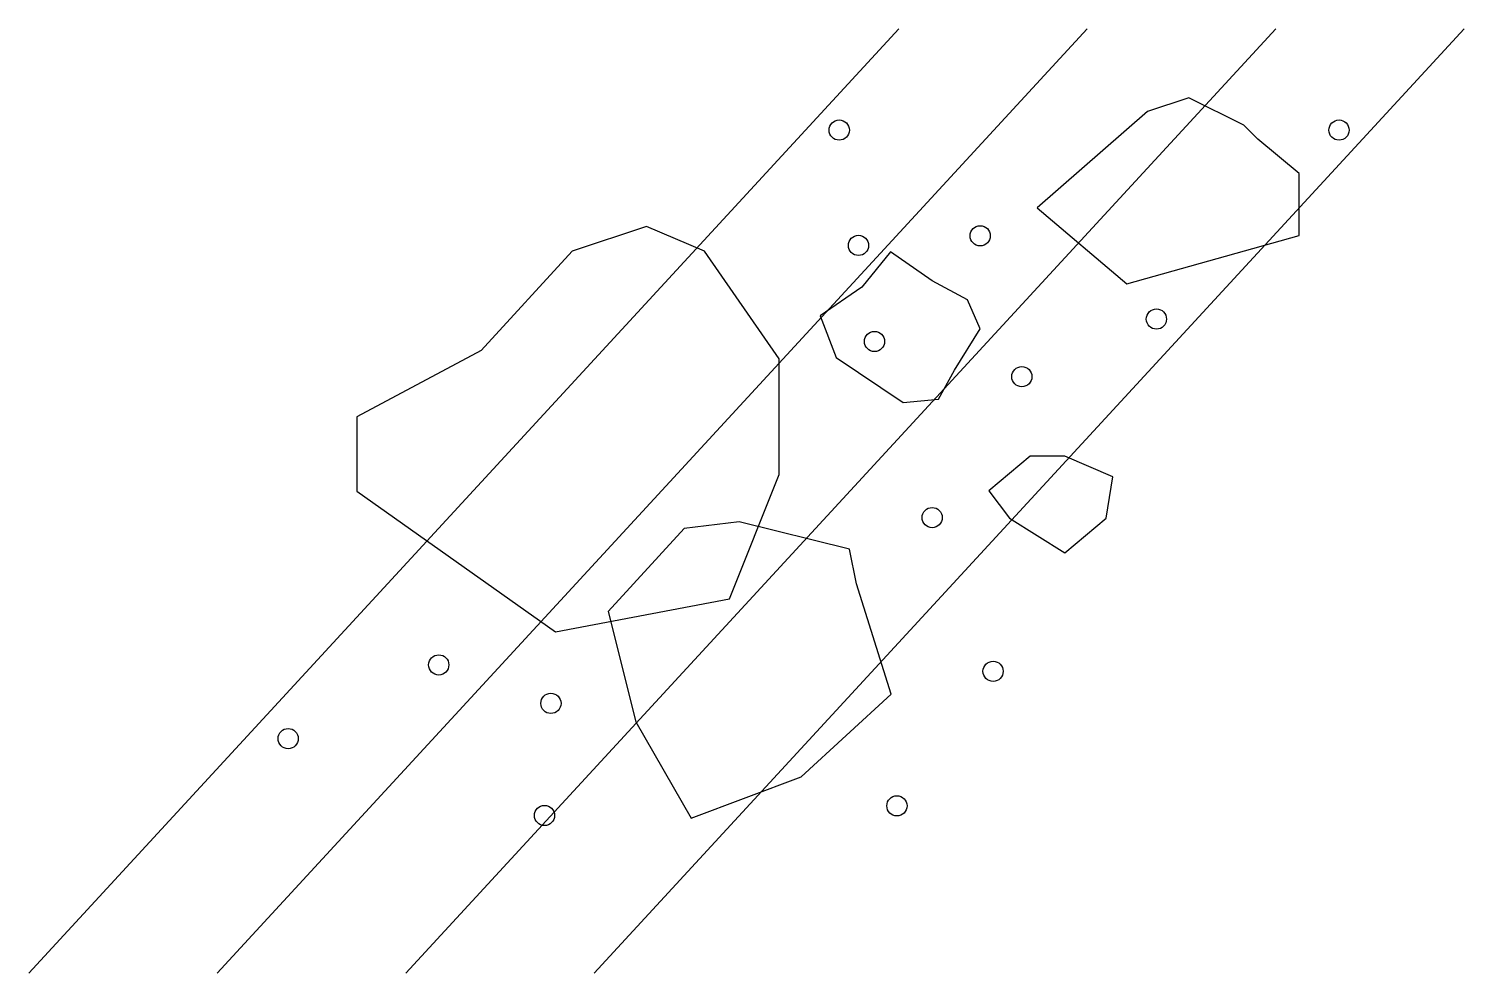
# Model space of a CAD drawing. Extents: x 9773.66 to 9775.99, y 6707.43 to 6708.97.
import ezdxf

# ---------------------------------------------------------------- set-up
doc = ezdxf.new("R2010")
doc.units = 0
doc.header["$LTSCALE"] = 400
doc.layers.add('1C', color=1, linetype='CONTINUOUS')

msp = doc.modelspace()

# ---------------------------------------------------------------- linework, layer by layer
at = {"layer": '1C', "color": 0}
for p, q in [((9775.0734, 6708.9671), (9773.6618, 6707.4344)), ((9775.3793, 6708.9671), (9773.9677, 6707.4344)), ((9775.6852, 6708.9671), (9774.2736, 6707.4344)), ((9775.991, 6708.9671), (9774.5795, 6707.4344))]:
    msp.add_line(p, q, dxfattribs=at)
for points in [[(9775.477, 6708.8329), (9775.2979, 6708.6762), (9775.4434, 6708.5532), (9775.7232, 6708.6315), (9775.7232, 6708.7322), (9775.656, 6708.7881), (9775.6336, 6708.8105), (9775.5441, 6708.8552)], [(9774.3958, 6708.4449), (9774.1944, 6708.3375), (9774.1944, 6708.2167), (9774.5167, 6707.9885), (9774.7987, 6708.0422), (9774.8793, 6708.2435), (9774.8793, 6708.4315), (9774.7584, 6708.606), (9774.6644, 6708.6463), (9774.5436, 6708.606)], [(9775.0133, 6708.5478), (9774.9457, 6708.501), (9774.9717, 6708.4335), (9775.0809, 6708.3608), (9775.138, 6708.366), (9775.164, 6708.4128), (9775.2056, 6708.4803), (9775.1848, 6708.5271), (9775.1276, 6708.5582), (9775.06, 6708.605)], [(9775.2867, 6708.2735), (9775.2196, 6708.2175), (9775.2531, 6708.1728), (9775.3427, 6708.1169), (9775.4098, 6708.1728), (9775.421, 6708.2399), (9775.3427, 6708.2735)], [(9774.9938, 6708.1224), (9774.8147, 6708.1672), (9774.7252, 6708.156), (9774.6021, 6708.0217), (9774.6468, 6707.8427), (9774.7364, 6707.6861), (9774.9154, 6707.7532), (9775.0609, 6707.8875), (9775.005, 6708.0665)]]:
    msp.add_lwpolyline(points, close=True, dxfattribs=at)
for centre in [(9774.9769, 6708.8026), (9775.7878, 6708.8026), (9775.2056, 6708.6311), (9775.0081, 6708.6155), (9775.4915, 6708.496), (9775.0341, 6708.4596), (9775.2732, 6708.4025), (9775.1277, 6708.1738), (9774.3271, 6707.9348), (9775.2265, 6707.9244), (9774.5091, 6707.8724), (9774.0828, 6707.8152), (9774.4987, 6707.6905), (9775.0705, 6707.7061)]:
    msp.add_circle(centre, 0.0164, dxfattribs=at)

doc.saveas('drawing.dxf')
